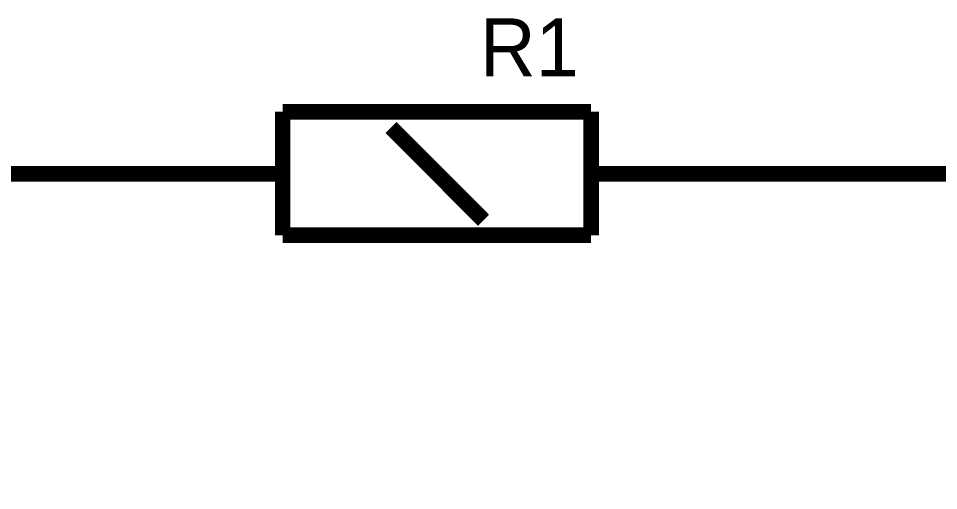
# Model space of a CAD drawing. Header units: millimetres. Extents: x 2.64 to 11.44, y 2.16 to 8.68.
# Drawn here: x 4.703 to 5.399, y 4.903 to 5.26 of the extents above; entities that cross this region are included whole.
import ezdxf

# ---------------------------------------------------------------- set-up
doc = ezdxf.new("R2010")
doc.units = ezdxf.units.MM
doc.header["$MEASUREMENT"] = 0
doc.layers.add('Sheet', color=255, linetype='Continuous')

msp = doc.modelspace()

# ---------------------------------------------------------------- linework, layer by layer
at = {"layer": 'Sheet', "const_width": 0.0118}
for points in [[(5.13597, 5.18942), (4.90258, 5.18942)], [(4.90258, 5.18942), (4.90258, 5.09608)], [(5.13597, 5.09608), (5.13597, 5.18942)], [(4.98447, 5.17758), (5.05453, 5.10746)], [(4.78566, 5.14252), (4.43534, 5.14252), (4.08503, 5.14252), (4.08503, 4.90894)], [(4.90258, 5.14252), (4.78566, 5.14252)], [(5.13597, 5.14252), (5.25289, 5.14252)], [(5.25289, 5.14252), (6.888, 5.14252), (7.53039, 5.14252), (7.88071, 5.14252), (7.88071, 4.96722)], [(4.90258, 5.09608), (5.13597, 5.09608)]]:
    msp.add_lwpolyline(points, dxfattribs=at)

# ---------------------------------------------------------------- texts
at = {"layer": 'Sheet'}
msp.add_text('R1', height=0.043712, dxfattribs=at).set_placement((5.0518, 5.21629))

doc.saveas('drawing.dxf')
